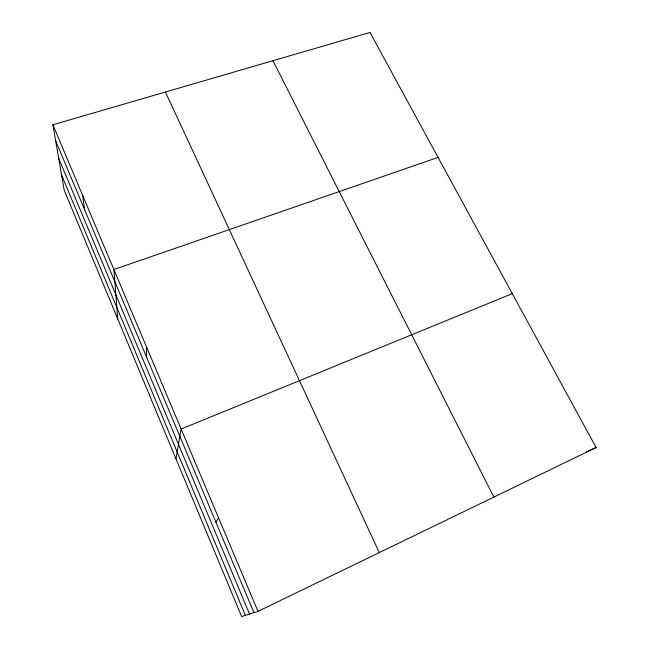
<?xml version="1.0" encoding="UTF-8"?>
<svg xmlns="http://www.w3.org/2000/svg" width="649" height="649" viewBox="0 0 649 649"><rect width="100%" height="100%" fill="white"/><g stroke="black" fill="none" stroke-linecap="round" stroke-linejoin="round"><path stroke-width="0.97" d="M146.56 357.137L146.674 347.312M175.976 458.835L181.128 429.054L512.296 293.648M215.922 522.226L218.518 517.756M257.978 611.382L596.115 447.534L370.019 32.45L52.885 124.778L64.202 190.246L241.606 616.55L257.978 611.382L52.885 124.778M586.396 451.834L596.115 447.534M438.083 157.399L113.891 269.53L117.729 318.87M272.969 60.706L493.848 497.093M165.43 92.012L379.292 552.599M55.644 140.736L253.921 612.664M58.67 158.218L249.532 614.051M61.574 175.011L245.354 615.366M82.666 195.438L84.557 209.562"/></g></svg>
